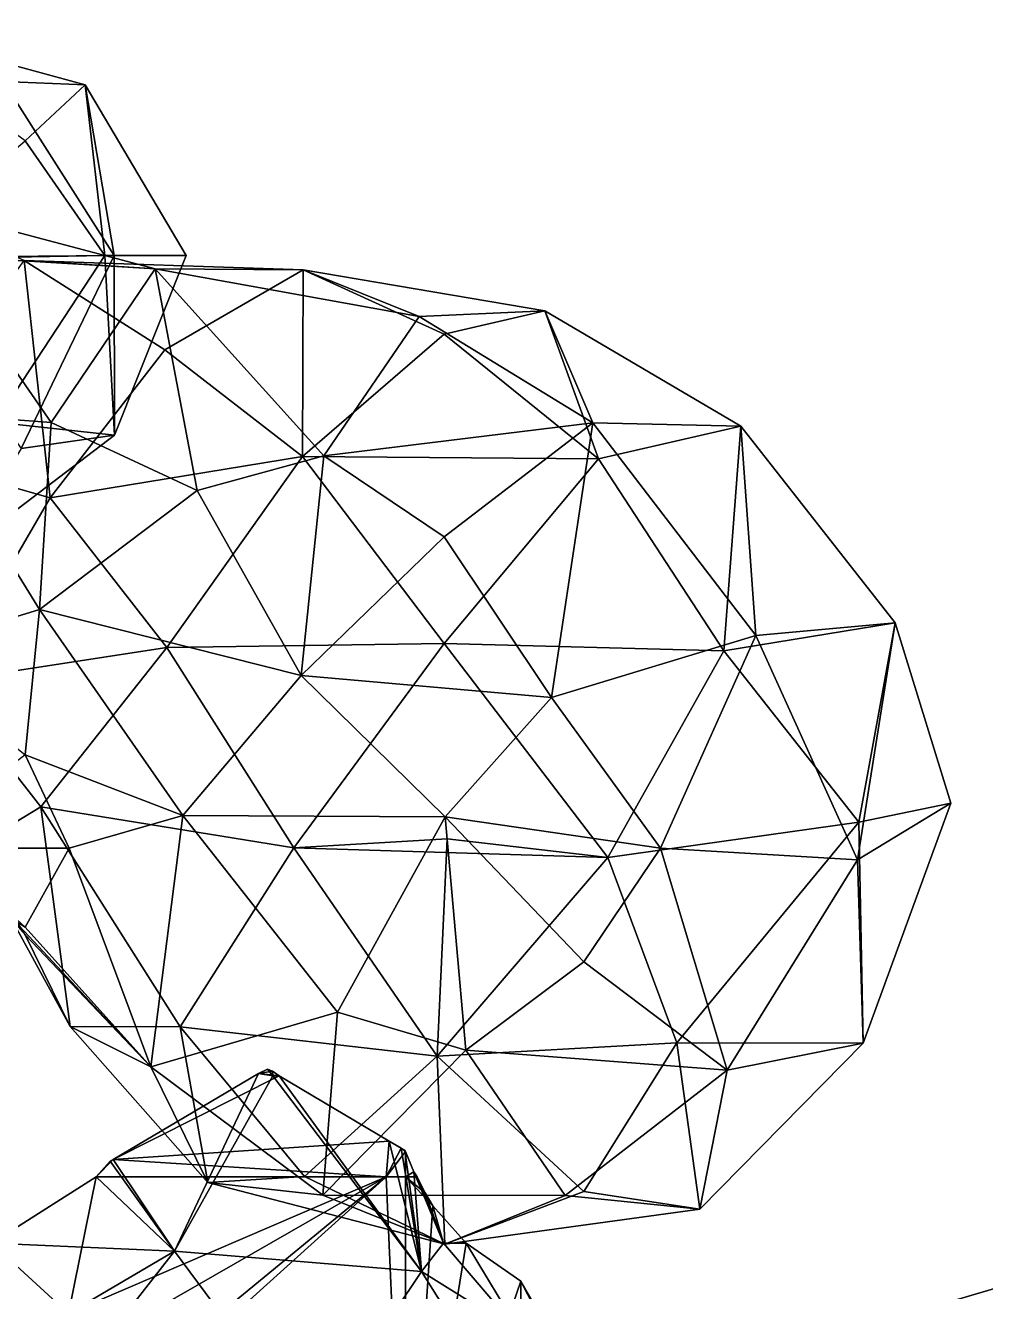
# Model space of a CAD drawing. Extents: x 290034 to 295698, y 4553723 to 4561693.
# Drawn here: x 295035.7 to 295122.3, y 4559775.6 to 4559889.9 of the extents above; entities that cross this region are included whole.
import ezdxf

# ---------------------------------------------------------------- set-up
doc = ezdxf.new("R2010")
doc.units = 0
doc.layers.add('Au_ppm_Pref_-_0_2', color=7, linetype='CONTINUOUS')

msp = doc.modelspace()

# ---------------------------------------------------------------- linework, layer by layer
at = {"layer": 'Au_ppm_Pref_-_0_2'}
for points in [[(295035.71, 4559879.44, 1719.91), (295021.46, 4559889.85, 1717.09), (295041.13, 4559884.48, 1716.46)], [(295041.13, 4559884.48, 1716.46), (295021.46, 4559889.85, 1717.09), (295033.76, 4559884.78, 1711.27)], [(295023.18, 4559868.9, 1708.14), (295043.73, 4559869.09, 1711.03), (295033.76, 4559884.78, 1711.27)], [(295041.13, 4559884.48, 1716.46), (295033.76, 4559884.78, 1711.27), (295043.73, 4559869.09, 1711.03)], [(295042.91, 4559869.09, 1719.86), (295035.71, 4559879.44, 1719.91), (295041.13, 4559884.48, 1716.46)], [(295042.91, 4559869.09, 1719.86), (295041.13, 4559884.48, 1716.46), (295050.23, 4559869.09, 1716.46)], [(295050.23, 4559869.09, 1716.46), (295041.13, 4559884.48, 1716.46), (295043.73, 4559869.09, 1711.03)], [(295042.91, 4559869.09, 1719.86), (295023.02, 4559868.72, 1722.54), (295035.71, 4559879.44, 1719.91)], [(295035.64, 4559868.63, 1775.67), (295022.23, 4559874.55, 1769.59), (295047.45, 4559867.89, 1770.02)], [(295047.45, 4559867.89, 1770.02), (295022.23, 4559874.55, 1769.59), (295027.62, 4559869.09, 1767.79)], [(295033, 4559854.05, 1720.2), (295023.02, 4559868.72, 1722.54), (295042.91, 4559869.09, 1719.86)], [(295023.18, 4559868.9, 1708.14), (295035.36, 4559851.68, 1710.65), (295043.73, 4559869.09, 1711.03)], [(295038.06, 4559854.02, 1767.9), (295027.62, 4559869.09, 1767.79), (295026.05, 4559854.93, 1766.58)], [(295047.45, 4559867.89, 1770.02), (295027.62, 4559869.09, 1767.79), (295038.06, 4559854.02, 1767.9)], [(295033, 4559854.05, 1720.2), (295042.91, 4559869.09, 1719.86), (295043.77, 4559852.88, 1716.46)], [(295043.77, 4559852.88, 1716.46), (295043.73, 4559869.09, 1711.03), (295035.36, 4559851.68, 1710.65)], [(295042.91, 4559869.09, 1719.86), (295050.23, 4559869.09, 1716.46), (295043.77, 4559852.88, 1716.46)], [(295043.77, 4559852.88, 1716.46), (295050.23, 4559869.09, 1716.46), (295043.73, 4559869.09, 1711.03)], [(295035.64, 4559868.63, 1775.67), (295037.96, 4559847.22, 1779.39), (295023.26, 4559851.41, 1775.8)], [(295035.64, 4559868.63, 1775.67), (295048.31, 4559860.57, 1778.96), (295037.96, 4559847.22, 1779.39)], [(295035.64, 4559868.63, 1775.67), (295060.8, 4559867.81, 1775.69), (295048.31, 4559860.57, 1778.96)], [(295035.64, 4559868.63, 1775.67), (295047.45, 4559867.89, 1770.02), (295060.8, 4559867.81, 1775.69)], [(295047.45, 4559867.89, 1770.02), (295038.06, 4559854.02, 1767.9), (295051.22, 4559847.91, 1766.47)], [(295047.45, 4559867.89, 1770.02), (295071.25, 4559863.58, 1770.69), (295060.8, 4559867.81, 1775.69)], [(295047.45, 4559867.89, 1770.02), (295051.22, 4559847.91, 1766.47), (295062.65, 4559851.02, 1767.39)], [(295047.45, 4559867.89, 1770.02), (295062.65, 4559851.02, 1767.39), (295071.25, 4559863.58, 1770.69)], [(295060.8, 4559867.81, 1775.69), (295060.73, 4559850.97, 1781.23), (295048.31, 4559860.57, 1778.96)], [(295060.8, 4559867.81, 1775.69), (295073.51, 4559861.99, 1779.43), (295060.73, 4559850.97, 1781.23)], [(295060.8, 4559867.81, 1775.69), (295082.58, 4559864.1, 1775.86), (295073.51, 4559861.99, 1779.43)], [(295060.8, 4559867.81, 1775.69), (295071.25, 4559863.58, 1770.69), (295082.58, 4559864.1, 1775.86)], [(295071.25, 4559863.58, 1770.69), (295062.65, 4559851.02, 1767.39), (295086.9, 4559853.99, 1769.54)], [(295071.25, 4559863.58, 1770.69), (295086.9, 4559853.99, 1769.54), (295082.58, 4559864.1, 1775.86)], [(295082.58, 4559864.1, 1775.86), (295087.43, 4559850.74, 1780.33), (295073.51, 4559861.99, 1779.43)], [(295087.43, 4559850.74, 1780.33), (295082.58, 4559864.1, 1775.86), (295100.25, 4559853.71, 1775.86)], [(295082.58, 4559864.1, 1775.86), (295086.9, 4559853.99, 1769.54), (295100.25, 4559853.71, 1775.86)], [(295087.43, 4559850.74, 1780.33), (295060.73, 4559850.97, 1781.23), (295073.51, 4559861.99, 1779.43)], [(295060.73, 4559850.97, 1781.23), (295037.96, 4559847.22, 1779.39), (295048.31, 4559860.57, 1778.96)], [(295024.31, 4559833.24, 1770.02), (295037, 4559837.15, 1765.82), (295026.05, 4559854.93, 1766.58)], [(295038.06, 4559854.02, 1767.9), (295026.05, 4559854.93, 1766.58), (295037, 4559837.15, 1765.82)], [(295033, 4559854.05, 1720.2), (295043.77, 4559852.88, 1716.46), (295029.6, 4559842.1, 1716.46)], [(295051.22, 4559847.91, 1766.47), (295038.06, 4559854.02, 1767.9), (295037, 4559837.15, 1765.82)], [(295062.65, 4559851.02, 1767.39), (295073.51, 4559843.73, 1766.49), (295086.9, 4559853.99, 1769.54)], [(295083.18, 4559829.21, 1766.78), (295086.9, 4559853.99, 1769.54), (295073.51, 4559843.73, 1766.49)], [(295101.61, 4559834.82, 1768.55), (295086.9, 4559853.99, 1769.54), (295083.18, 4559829.21, 1766.78)], [(295100.25, 4559853.71, 1775.86), (295086.9, 4559853.99, 1769.54), (295101.61, 4559834.82, 1768.55)], [(295029.6, 4559842.1, 1716.46), (295043.77, 4559852.88, 1716.46), (295035.36, 4559851.68, 1710.65)], [(295100.25, 4559853.71, 1775.86), (295098.72, 4559833.44, 1781.8), (295087.43, 4559850.74, 1780.33)], [(295098.72, 4559833.44, 1781.8), (295100.25, 4559853.71, 1775.86), (295114.18, 4559835.95, 1775.97)], [(295100.25, 4559853.71, 1775.86), (295101.61, 4559834.82, 1768.55), (295114.18, 4559835.95, 1775.97)], [(295028.32, 4559830.65, 1776.76), (295023.26, 4559851.41, 1775.8), (295037.96, 4559847.22, 1779.39)], [(295037.96, 4559847.22, 1779.39), (295060.73, 4559850.97, 1781.23), (295048.48, 4559833.72, 1781.89)], [(295073.51, 4559834.08, 1780.95), (295048.48, 4559833.72, 1781.89), (295060.73, 4559850.97, 1781.23)], [(295051.22, 4559847.91, 1766.47), (295060.6, 4559831.21, 1766.41), (295062.65, 4559851.02, 1767.39)], [(295073.51, 4559843.73, 1766.49), (295062.65, 4559851.02, 1767.39), (295060.6, 4559831.21, 1766.41)], [(295073.51, 4559834.08, 1780.95), (295060.73, 4559850.97, 1781.23), (295087.43, 4559850.74, 1780.33)], [(295073.51, 4559834.08, 1780.95), (295087.43, 4559850.74, 1780.33), (295098.72, 4559833.44, 1781.8)], [(295037.96, 4559847.22, 1779.39), (295048.48, 4559833.72, 1781.89), (295028.32, 4559830.65, 1776.76)], [(295037, 4559837.15, 1765.82), (295060.6, 4559831.21, 1766.41), (295051.22, 4559847.91, 1766.47)], [(295083.18, 4559829.21, 1766.78), (295073.51, 4559843.73, 1766.49), (295060.6, 4559831.21, 1766.41)], [(295024.31, 4559833.24, 1770.02), (295035.71, 4559824.04, 1767.12), (295037, 4559837.15, 1765.82)], [(295035.71, 4559824.04, 1767.12), (295049.95, 4559818.58, 1765.73), (295037, 4559837.15, 1765.82)], [(295037, 4559837.15, 1765.82), (295049.95, 4559818.58, 1765.73), (295060.6, 4559831.21, 1766.41)], [(295110.88, 4559817.97, 1780.82), (295098.72, 4559833.44, 1781.8), (295114.18, 4559835.95, 1775.97)], [(295110.78, 4559814.59, 1770.38), (295114.18, 4559835.95, 1775.97), (295101.61, 4559834.82, 1768.55)], [(295110.78, 4559814.59, 1770.38), (295119.19, 4559819.7, 1775.86), (295114.18, 4559835.95, 1775.97)], [(295110.88, 4559817.97, 1780.82), (295114.18, 4559835.95, 1775.97), (295119.19, 4559819.7, 1775.86)], [(295093.02, 4559815.64, 1766.66), (295101.61, 4559834.82, 1768.55), (295083.18, 4559829.21, 1766.78)], [(295110.78, 4559814.59, 1770.38), (295101.61, 4559834.82, 1768.55), (295093.02, 4559815.64, 1766.66)], [(295037.13, 4559819.35, 1779.89), (295028.32, 4559830.65, 1776.76), (295048.48, 4559833.72, 1781.89)], [(295048.48, 4559833.72, 1781.89), (295059.94, 4559815.66, 1782.16), (295037.13, 4559819.35, 1779.89)], [(295048.48, 4559833.72, 1781.89), (295073.51, 4559834.08, 1780.95), (295059.94, 4559815.66, 1782.16)], [(295088.26, 4559814.8, 1782.09), (295059.94, 4559815.66, 1782.16), (295073.51, 4559834.08, 1780.95)], [(295088.26, 4559814.8, 1782.09), (295073.51, 4559834.08, 1780.95), (295098.72, 4559833.44, 1781.8)], [(295088.26, 4559814.8, 1782.09), (295098.72, 4559833.44, 1781.8), (295110.88, 4559817.97, 1780.82)], [(295073.59, 4559818.47, 1766.82), (295060.6, 4559831.21, 1766.41), (295049.95, 4559818.58, 1765.73)], [(295073.59, 4559818.47, 1766.82), (295083.18, 4559829.21, 1766.78), (295060.6, 4559831.21, 1766.41)], [(295030.98, 4559815.64, 1775.86), (295028.32, 4559830.65, 1776.76), (295037.13, 4559819.35, 1779.89)], [(295073.59, 4559818.47, 1766.82), (295093.02, 4559815.64, 1766.66), (295083.18, 4559829.21, 1766.78)], [(295035.71, 4559824.04, 1767.12), (295024.9, 4559815.64, 1763.98), (295039.7, 4559815.64, 1768.04)], [(295035.71, 4559824.04, 1767.12), (295039.7, 4559815.64, 1768.04), (295049.95, 4559818.58, 1765.73)], [(295111.29, 4559798.03, 1776.42), (295119.19, 4559819.7, 1775.86), (295110.78, 4559814.59, 1770.38)], [(295110.88, 4559817.97, 1780.82), (295119.19, 4559819.7, 1775.86), (295111.29, 4559798.03, 1776.42)], [(295037.13, 4559819.35, 1779.89), (295039.77, 4559799.55, 1775.86), (295030.98, 4559815.64, 1775.86)], [(295037.13, 4559819.35, 1779.89), (295059.94, 4559815.66, 1782.16), (295049.7, 4559799.52, 1780.58)], [(295037.13, 4559819.35, 1779.89), (295049.7, 4559799.52, 1780.58), (295039.77, 4559799.55, 1775.86)], [(295049.95, 4559818.58, 1765.73), (295039.7, 4559815.64, 1768.04), (295047.04, 4559795.92, 1769.64)], [(295063.89, 4559800.85, 1766.4), (295049.95, 4559818.58, 1765.73), (295047.04, 4559795.92, 1769.64)], [(295073.59, 4559818.47, 1766.82), (295049.95, 4559818.58, 1765.73), (295063.89, 4559800.85, 1766.4)], [(295075.44, 4559797.4, 1767.31), (295073.59, 4559818.47, 1766.82), (295063.89, 4559800.85, 1766.4)], [(295073.59, 4559818.47, 1766.82), (295075.44, 4559797.4, 1767.31), (295086.11, 4559805.37, 1766.5)], [(295073.59, 4559818.47, 1766.82), (295086.11, 4559805.37, 1766.5), (295093.02, 4559815.64, 1766.66)], [(295094.47, 4559798.07, 1781.62), (295088.26, 4559814.8, 1782.09), (295110.88, 4559817.97, 1780.82)], [(295094.47, 4559798.07, 1781.62), (295110.88, 4559817.97, 1780.82), (295111.29, 4559798.03, 1776.42)], [(295088.26, 4559814.8, 1782.09), (295073.77, 4559816.46, 1787.94), (295059.94, 4559815.66, 1782.16)], [(295073.77, 4559816.46, 1787.94), (295072.86, 4559796.86, 1782.09), (295059.94, 4559815.66, 1782.16)], [(295088.26, 4559814.8, 1782.09), (295072.86, 4559796.86, 1782.09), (295073.77, 4559816.46, 1787.94)], [(295024.9, 4559815.64, 1763.98), (295035.71, 4559808.52, 1767.55), (295039.7, 4559815.64, 1768.04)], [(295030.98, 4559815.64, 1775.86), (295039.77, 4559799.55, 1775.86), (295035.71, 4559807.81, 1772.53)], [(295039.7, 4559815.64, 1768.04), (295035.71, 4559808.52, 1767.55), (295047.04, 4559795.92, 1769.64)], [(295059.94, 4559815.66, 1782.16), (295072.86, 4559796.86, 1782.09), (295049.7, 4559799.52, 1780.58)], [(295086.11, 4559805.37, 1766.5), (295099.02, 4559795.62, 1769.82), (295093.02, 4559815.64, 1766.66)], [(295093.02, 4559815.64, 1766.66), (295099.02, 4559795.62, 1769.82), (295110.78, 4559814.59, 1770.38)], [(295072.86, 4559796.86, 1782.09), (295088.26, 4559814.8, 1782.09), (295094.47, 4559798.07, 1781.62)], [(295110.78, 4559814.59, 1770.38), (295099.02, 4559795.62, 1769.82), (295111.29, 4559798.03, 1776.42)], [(295035.71, 4559807.81, 1772.53), (295047.04, 4559795.92, 1769.64), (295032.64, 4559811.3, 1769.92)], [(295032.64, 4559811.3, 1769.92), (295047.04, 4559795.92, 1769.64), (295035.71, 4559808.52, 1767.55)], [(295039.77, 4559799.55, 1775.86), (295047.04, 4559795.92, 1769.64), (295035.71, 4559807.81, 1772.53)], [(295099.02, 4559795.62, 1769.82), (295086.11, 4559805.37, 1766.5), (295075.44, 4559797.4, 1767.31)], [(295062.57, 4559784.33, 1770.58), (295063.89, 4559800.85, 1766.4), (295047.04, 4559795.92, 1769.64)], [(295062.57, 4559784.33, 1770.58), (295075.44, 4559797.4, 1767.31), (295063.89, 4559800.85, 1766.4)], [(295049.7, 4559799.52, 1780.58), (295052.19, 4559785.48, 1775.86), (295039.77, 4559799.55, 1775.86)], [(295039.77, 4559799.55, 1775.86), (295052.19, 4559785.48, 1775.86), (295047.04, 4559795.92, 1769.64)], [(295049.7, 4559799.52, 1780.58), (295072.86, 4559796.86, 1782.09), (295060.91, 4559786.01, 1779.79)], [(295049.7, 4559799.52, 1780.58), (295060.91, 4559786.01, 1779.79), (295052.19, 4559785.48, 1775.86)], [(295086.11, 4559784.65, 1780.25), (295072.86, 4559796.86, 1782.09), (295094.47, 4559798.07, 1781.62)], [(295086.11, 4559784.65, 1780.25), (295094.47, 4559798.07, 1781.62), (295096.54, 4559783.06, 1775.86)], [(295094.47, 4559798.07, 1781.62), (295111.29, 4559798.03, 1776.42), (295096.54, 4559783.06, 1775.86)], [(295096.54, 4559783.06, 1775.86), (295111.29, 4559798.03, 1776.42), (295099.02, 4559795.62, 1769.82)], [(295072.86, 4559796.86, 1782.09), (295073.57, 4559779.92, 1775.85), (295060.91, 4559786.01, 1779.79)], [(295084.42, 4559784.3, 1770.55), (295075.44, 4559797.4, 1767.31), (295062.57, 4559784.33, 1770.58)], [(295072.86, 4559796.86, 1782.09), (295086.11, 4559784.65, 1780.25), (295073.57, 4559779.92, 1775.85)], [(295084.42, 4559784.3, 1770.55), (295099.02, 4559795.62, 1769.82), (295075.44, 4559797.4, 1767.31)], [(295052.19, 4559785.48, 1775.86), (295062.57, 4559784.33, 1770.58), (295047.04, 4559795.92, 1769.64)], [(295058.01, 4559795.51, 1861.37), (295056.76, 4559795.31, 1861.18), (295057.58, 4559795.7, 1861.28)], [(295058.05, 4559795.09, 1861.27), (295057.58, 4559795.7, 1861.28), (295056.76, 4559795.31, 1861.18)], [(295057.58, 4559795.7, 1861.28), (295058.05, 4559795.09, 1861.27), (295058.01, 4559795.51, 1861.37)], [(295084.42, 4559784.3, 1770.55), (295096.54, 4559783.06, 1775.86), (295099.02, 4559795.62, 1769.82)], [(295043.66, 4559787.56, 1859.63), (295056.76, 4559795.31, 1861.18), (295058.63, 4559795.09, 1861.52)], [(295043.66, 4559787.56, 1859.63), (295049.17, 4559779.29, 1859.55), (295056.76, 4559795.31, 1861.18)], [(295043.66, 4559787.56, 1859.63), (295058.63, 4559795.09, 1861.52), (295068.55, 4559789.21, 1863.73)], [(295056.76, 4559795.31, 1861.18), (295049.17, 4559779.29, 1859.55), (295058.05, 4559795.09, 1861.27)], [(295071.45, 4559777.44, 1860.83), (295058.05, 4559795.09, 1861.27), (295049.17, 4559779.29, 1859.55)], [(295056.76, 4559795.31, 1861.18), (295058.01, 4559795.51, 1861.37), (295058.63, 4559795.09, 1861.52)], [(295058.05, 4559795.09, 1861.27), (295058.63, 4559795.09, 1861.52), (295058.01, 4559795.51, 1861.37)], [(295071.45, 4559777.44, 1860.83), (295058.63, 4559795.09, 1861.52), (295058.05, 4559795.09, 1861.27)], [(295071.45, 4559777.44, 1860.83), (295068.55, 4559789.21, 1863.73), (295058.63, 4559795.09, 1861.52)], [(295043.66, 4559787.56, 1859.63), (295068.55, 4559789.21, 1863.73), (295068.27, 4559785.98, 1863.97)], [(295068.27, 4559785.98, 1863.97), (295068.55, 4559789.21, 1863.73), (295069.62, 4559788.58, 1863.97)], [(295071.45, 4559777.44, 1860.83), (295069.62, 4559788.58, 1863.97), (295068.55, 4559789.21, 1863.73)], [(295070, 4559788.26, 1864.07), (295068.27, 4559785.98, 1863.97), (295069.62, 4559788.58, 1863.97)], [(295070, 4559785.98, 1864.27), (295068.27, 4559785.98, 1863.97), (295070, 4559788.26, 1864.07)], [(295069.94, 4559788.39, 1864.04), (295070, 4559788.26, 1864.07), (295069.62, 4559788.58, 1863.97)], [(295071.45, 4559777.44, 1860.83), (295069.94, 4559788.39, 1864.04), (295069.62, 4559788.58, 1863.97)], [(295070, 4559788.26, 1864.07), (295069.94, 4559788.39, 1864.04), (295070.77, 4559786.44, 1864.26)], [(295069.94, 4559788.39, 1864.04), (295071.45, 4559777.44, 1860.83), (295070.77, 4559786.44, 1864.26)], [(295070.77, 4559786.44, 1864.26), (295070, 4559785.98, 1864.27), (295070, 4559788.26, 1864.07)], [(295043.66, 4559787.56, 1859.63), (295042.13, 4559785.98, 1859.51), (295043.37, 4559787.39, 1859.6)], [(295042.13, 4559785.98, 1859.51), (295043.66, 4559787.56, 1859.63), (295068.27, 4559785.98, 1863.97)], [(295049.17, 4559779.29, 1859.55), (295043.37, 4559787.39, 1859.6), (295042.13, 4559785.98, 1859.51)], [(295043.37, 4559787.39, 1859.6), (295049.17, 4559779.29, 1859.55), (295043.66, 4559787.56, 1859.63)], [(295020, 4559746.3, 1863.01), (295035.76, 4559767.3, 1861.85), (295068.27, 4559785.98, 1863.97)], [(295068.27, 4559785.98, 1863.97), (295024.27, 4559746.3, 1863.97), (295020, 4559746.3, 1863.01)], [(295070, 4559746.3, 1874.29), (295024.27, 4559746.3, 1863.97), (295068.27, 4559785.98, 1863.97)], [(295032.69, 4559779.99, 1859), (295042.13, 4559785.98, 1859.51), (295039.62, 4559773.67, 1861.34)], [(295032.69, 4559779.99, 1859), (295049.17, 4559779.29, 1859.55), (295042.13, 4559785.98, 1859.51)], [(295035.76, 4559767.3, 1861.85), (295039.62, 4559773.67, 1861.34), (295068.27, 4559785.98, 1863.97)], [(295039.62, 4559773.67, 1861.34), (295042.13, 4559785.98, 1859.51), (295068.27, 4559785.98, 1863.97)], [(295052.19, 4559785.48, 1775.86), (295060.91, 4559786.01, 1779.79), (295073.57, 4559779.92, 1775.85)], [(295062.57, 4559784.33, 1770.58), (295052.19, 4559785.48, 1775.86), (295073.57, 4559779.92, 1775.85)], [(295068.27, 4559785.98, 1863.97), (295070, 4559785.98, 1864.27), (295070, 4559746.3, 1874.29)], [(295071.07, 4559785.98, 1864.48), (295070, 4559785.98, 1864.27), (295070.77, 4559786.44, 1864.26)], [(295071.8, 4559784.55, 1864.81), (295072.47, 4559783.36, 1865.18), (295070, 4559785.98, 1864.27)], [(295072.47, 4559783.36, 1865.18), (295070, 4559746.3, 1874.29), (295070, 4559785.98, 1864.27)], [(295071.07, 4559785.98, 1864.48), (295071.8, 4559784.55, 1864.81), (295070, 4559785.98, 1864.27)], [(295070.77, 4559786.44, 1864.26), (295073.45, 4559780, 1864.95), (295071.07, 4559785.98, 1864.48)], [(295071.45, 4559777.44, 1860.83), (295073.45, 4559780, 1864.95), (295070.77, 4559786.44, 1864.26)], [(295071.07, 4559785.98, 1864.48), (295073.45, 4559780, 1864.95), (295071.8, 4559784.55, 1864.81)], [(295062.57, 4559784.33, 1770.58), (295073.57, 4559779.92, 1775.85), (295084.42, 4559784.3, 1770.55)], [(295071.8, 4559784.55, 1864.81), (295073.45, 4559780, 1864.95), (295072.47, 4559783.36, 1865.18)], [(295086.11, 4559784.65, 1780.25), (295096.54, 4559783.06, 1775.86), (295073.57, 4559779.92, 1775.85)], [(295096.54, 4559783.06, 1775.86), (295084.42, 4559784.3, 1770.55), (295073.57, 4559779.92, 1775.85)], [(295075.49, 4559780, 1866.34), (295070, 4559746.3, 1874.29), (295072.47, 4559783.36, 1865.18)], [(295072.47, 4559783.36, 1865.18), (295073.45, 4559780, 1864.95), (295075.49, 4559780, 1866.34)], [(295049.17, 4559779.29, 1859.55), (295032.69, 4559779.99, 1859), (295039.62, 4559773.67, 1861.34)], [(295080.4, 4559776.59, 1867.71), (295070, 4559746.3, 1874.29), (295075.49, 4559780, 1866.34)], [(295071.45, 4559777.44, 1860.83), (295080.37, 4559771.88, 1864.95), (295073.45, 4559780, 1864.95)], [(295080.37, 4559771.88, 1864.95), (295075.49, 4559780, 1866.34), (295073.45, 4559780, 1864.95)], [(295080.37, 4559771.88, 1864.95), (295080.4, 4559776.59, 1867.71), (295075.49, 4559780, 1866.34)], [(295039.62, 4559773.67, 1861.34), (295035.81, 4559762.18, 1861.56), (295049.17, 4559779.29, 1859.55)], [(295035.81, 4559762.18, 1861.56), (295061.53, 4559762.62, 1858.36), (295049.17, 4559779.29, 1859.55)], [(295061.53, 4559762.62, 1858.36), (295071.45, 4559777.44, 1860.83), (295049.17, 4559779.29, 1859.55)], [(295083.38, 4559758.45, 1861.54), (295071.45, 4559777.44, 1860.83), (295061.53, 4559762.62, 1858.36)], [(295080.37, 4559771.88, 1864.95), (295071.45, 4559777.44, 1860.83), (295083.38, 4559758.45, 1861.54)], [(295113.36, 4559773.02, 1818.8), (295109.93, 4559764.89, 1810.94), (295128.34, 4559777.44, 1811.85)], [(295128.34, 4559777.44, 1811.85), (295109.93, 4559764.89, 1810.94), (295124.72, 4559760.98, 1806.05)], [(295113.36, 4559773.02, 1818.8), (295128.34, 4559777.44, 1811.85), (295136.61, 4559774.06, 1817.44)], [(295085.24, 4559768.19, 1870.33), (295070, 4559746.3, 1874.29), (295080.4, 4559776.59, 1867.71)], [(295080.37, 4559771.88, 1864.95), (295087.28, 4559763.19, 1870.59), (295080.4, 4559776.59, 1867.71)], [(295080.4, 4559776.59, 1867.71), (295087.28, 4559763.19, 1870.59), (295085.24, 4559768.19, 1870.33)]]:
    msp.add_3dface(points, dxfattribs=at)

doc.saveas('drawing.dxf')
